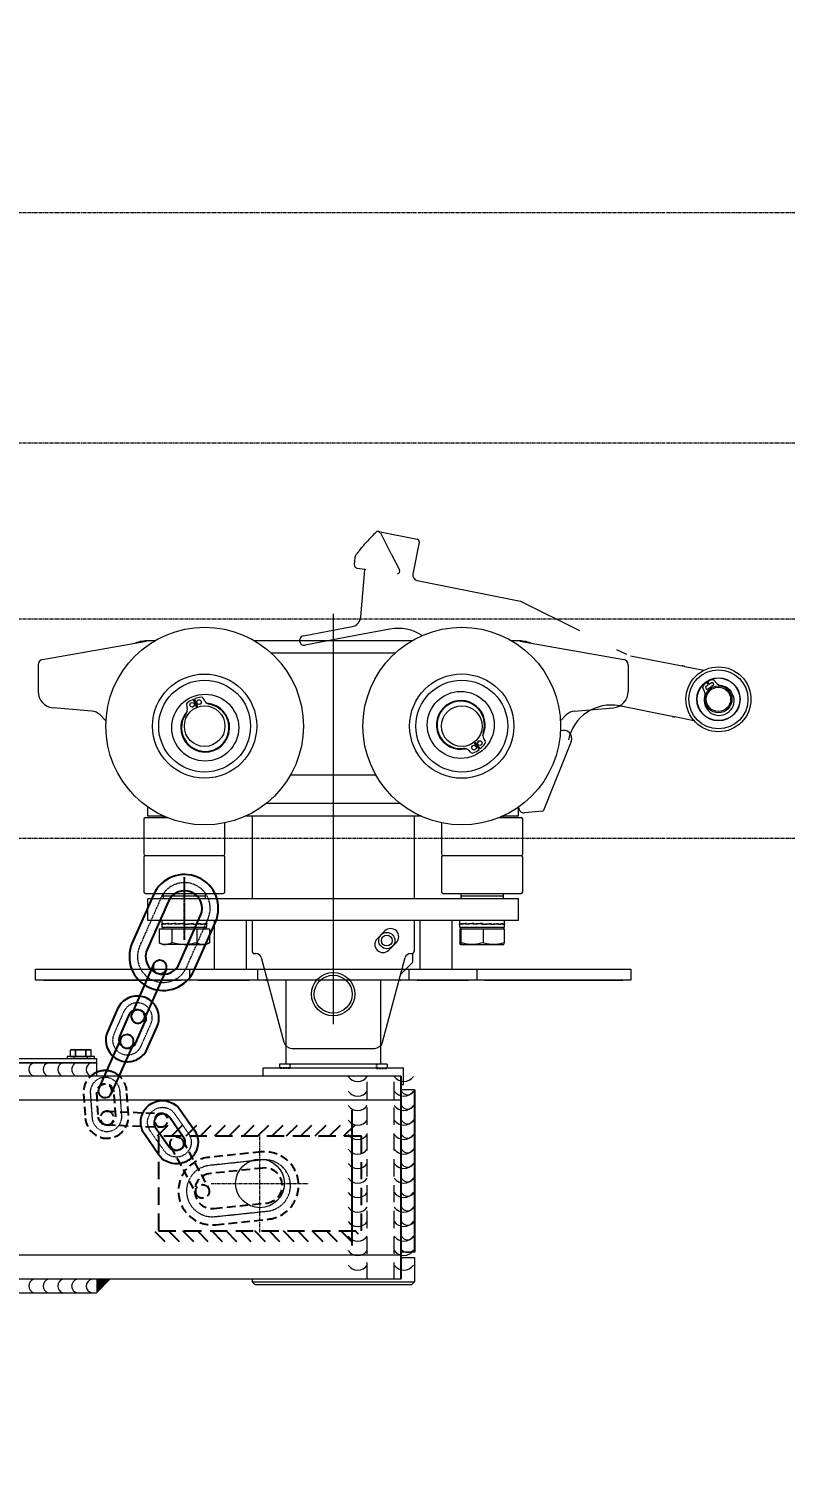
# Model space of a CAD drawing. Header units: inches. Extents: x 702888 to 852715, y 9845 to 271320.
# Drawn here: x 739744 to 740023, y 46341 to 46871 of the extents above; entities that cross this region are included whole.
import ezdxf

# ---------------------------------------------------------------- set-up
doc = ezdxf.new("R2010")
doc.units = ezdxf.units.IN
doc.header["$MEASUREMENT"] = 0
doc.header["$PDMODE"] = 34
for name, pattern in [('CENTER', [2, 1.25, -0.25, 0.25, -0.25]), ('Discontinu', [1, 0.636364, -0.363636]), ('GESTRICHELT2', [9.525, 6.35, -3.175]), ('HIDDEN', [9.525, 6.35, -3.175]), ('MITTE2', [725.805, 483.87, -80.645, 80.645, -80.645]), ('PHANTOM', [2.5, 1.25, -0.25, 0.25, -0.25, 0.25, -0.25])]:
    doc.linetypes.add(name, pattern=pattern)
doc.layers.get('0').update_dxf_attribs({"lineweight": 5})
doc.layers.get('Defpoints').update_dxf_attribs({"lineweight": 5})
for name, color, linetype in [('ATS-MITTE', 1, 'MITTE2'), ('ATS-UNSICHTBAR', 1, 'Discontinu'), ('ATS-VOLLINIE', 7, 'Continuous'), ('hl', 92, 'HIDDEN'), ('PL', 8, 'PHANTOM'), ('sl', 210, 'Continuous')]:
    doc.layers.add(name, color=color, linetype=linetype)
for name, color, linetype, lineweight in [('chain', 2, 'Continuous', 5), ('cl', 6, 'CENTER', 5), ('DUENN', 1, 'Continuous', 0), ('MITTE', 1, 'MITTE2', 0), ('UNSICHTBAR', 1, 'GESTRICHELT2', 0), ('VOLLINIE', 7, 'Continuous', 0)]:
    doc.layers.add(name, color=color, linetype=linetype, lineweight=lineweight)
doc.styles.add('s', font='simplex.shx', dxfattribs={"width": 0.8})
doc.dimstyles.new('mahesh', dxfattribs={"dimscale": 150, "dimtxt": 3, "dimasz": 2.5, "dimexe": 1, "dimexo": 1, "dimgap": 1, "dimtad": 1, "dimdec": 1, "dimzin": 12, "dimtxsty": 's', "dimcen": 2.5, "dimclrd": 1, "dimclre": 1, "dimclrt": 1, "dimadec": 0, "dimazin": 3, "dimtfac": 1, "dimtdec": 1, "dimtmove": 0, "dimatfit": 3, "dimfxl": 1.25, "dimlwd": 13, "dimlwe": 13, "dimarcsym": 0})

# ---------------------------------------------------------------- blocks, each defined once
blk = doc.blocks.new('*D592')
at = {"layer": 'chain', "color": 1, "lineweight": 13, "transparency": 16777216}
for p, q in [((739718.25, 46430.6), (739718.25, 47370.43)), ((749718.59, 46565.03), (749718.59, 47370.43)), ((749493.59, 47280.43), (739943.25, 47280.43))]:
    blk.add_line(p, q, dxfattribs=at)
at = {"layer": 'chain', "color": 1, "transparency": 16777216}
for points in [[(739943.25, 47317.93), (739943.25, 47242.93), (739718.25, 47280.43)], [(749493.59, 47317.93), (749493.59, 47242.93), (749718.59, 47280.43)]]:
    blk.add_solid(points, dxfattribs=at)
at = {"layer": 'Defpoints', "color": 0, "transparency": 16777216}
for p in [(739718.25, 47280.43), (749718.59, 46475.03, 43802.98), (739718.25, 46340.6, 43802.98)]:
    blk.add_point(p, dxfattribs=at)
at = {"layer": 'chain', "color": 1, "transparency": 16777216, "insert": (744718.42, 47467.93), "char_height": 225, "attachment_point": 5, "style": 's'}
blk.add_mtext('10000', dxfattribs=at)
blk = doc.blocks.new('A$C56791FDC')
for points in [[(25, -52), (25, -13, 1), (-25, -13), (-25, -52, 1)], [(13, -52), (13, -13, 1), (-13, -13), (-13, -52, 1)]]:
    blk.add_lwpolyline(points, format="xyb", close=True)
at = {"layer": 'cl'}
blk.add_lwpolyline([(19, -52), (19, -13, 1), (-19, -13), (-19, -52, 1)], format="xyb", close=True, dxfattribs=at)
blk = doc.blocks.new('A$C0C3E4EC1')
for points in [[(-6, 32.8, 0.305615), (-16, 18), (-16, 0, 0.305615), (-6, -14.8, 0.305615)], [(-5, 33.2, 0.016645), (-6, 32.8)], [(0.1, 34, 0.081144), (-5, 33.2, 0.081144)], [(5, 33.2, 0.078104), (0.1, 34)], [(6, 32.8, 0.016645), (5, 33.2, 0.016645)], [(8.7, 31.4, 0.048173), (6, 32.8, 0.048173)], [(-6.5, 17.9, -0.936997), (6.5, 17.9)], [(16, 0), (16, 18, 0.253707), (8.7, 31.4, 0.253707)], [(-6.5, 0, 0.936997), (6.5, 0)], [(13, -9.3, 0.156804), (16, 0)], [(5.9, -14.9, 0.143757), (13, -9.3, 0.143757)], [(-6, -14.8, 0.016645), (-5, -15.2, 0.016645)], [(-5, -15.2, 0.003283), (-4.8, -15.3)], [(-4.8, -15.3, 0.156898), (5, -15.2, 0.156898)], [(5, -15.2, 0.014928), (5.9, -14.9)]]:
    blk.add_lwpolyline(points, format="xyb")
for points in [[(-6.5, 17.9), (-6.5, 0)], [(6.5, 0), (6.5, 17.9)]]:
    blk.add_lwpolyline(points)
at = {"layer": 'cl', "linetype": 'CENTER', "ltscale": 0.2}
blk.add_lwpolyline([(11, 0), (11, 18, 1), (-11, 18), (-11, 0, 1)], format="xyb", close=True, dxfattribs=at)
blk = doc.blocks.new('A$C32147339')
for p, q in [((-5, 5), (-5, -35)), ((5, 5), (5, -35))]:
    blk.add_line(p, q)
for centre, start, end in [((0, 5), 0, 180), ((0, -35), 180, 0)]:
    blk.add_arc(centre, 5, start, end)
at = {"layer": 'hl'}
for centre, start, end in [((0, 5), 180, 0), ((0, -35), 0, 180)]:
    blk.add_arc(centre, 5, start, end, dxfattribs=at)
blk = doc.blocks.new('A$C2f0bb1ea')
at = {"color": 7, "linetype": 'Continuous', "lineweight": 15}
for p, q in [((67.67, 95.46), (74.82, 94.04)), ((68.02, 95.2), (69.98, 91.39)), ((75.21, 93.45), (74.04, 87.57)), ((63.27, 89.32), (63.36, 90.6)), ((63.26, 89.22), (63.27, 89.32)), ((63.69, 88.69), (65.18, 88.48)), ((64.41, 79.66), (65.16, 88.38)), ((70.93, 89.53), (71.54, 88.35)), ((74.83, 86.39), (93.93, 82.6)), ((93.93, 82.6), (104.81, 77.13)), ((53.81, 76.16), (62.79, 77.87)), ((69.78, 77.41), (63.14, 76.15)), ((5.63, 71.83), (24.84, 75.21)), ((26.34, 75.25), (25.28, 75.25)), ((73.84, 75.25), (44.78, 75.25)), ((63.14, 76.15), (54.13, 74.44)), ((93.34, 75.25), (92.28, 75.25)), ((93.77, 75.21), (112.98, 71.83)), ((70.78, 73), (47.84, 73)), ((111.66, 73.68), (113.46, 72.78)), ((114.22, 72.51), (123.44, 70.68)), ((4.81, 70.84), (4.81, 65.89)), ((113.81, 70.84), (113.81, 65.89)), ((123.44, 70.68), (123.78, 70.62)), ((124.27, 70.52), (127.8, 69.82)), ((127.88, 65.9), (127.57, 66.55)), ((128.21, 66.88), (128.58, 67.12)), ((128.28, 67.55), (128.58, 67.12)), ((128.76, 67.24), (128.49, 67.69)), ((128.93, 66.63), (128.54, 66.38)), ((128.76, 67.24), (129.13, 67.49)), ((128.93, 66.63), (129.03, 66.49)), ((129.46, 66.98), (129.07, 66.73)), ((129.17, 66.58), (129.07, 66.73)), ((129.69, 67.95), (130.16, 67.4)), ((34.09, 62.95), (33.46, 64.45)), ((33.69, 64.54), (34.25, 63.02)), ((34.31, 63.53), (34.77, 63.64)), ((35.59, 64.15), (35.31, 64.65)), ((14.7, 62.28), (7.55, 62.91)), ((17.33, 60.47), (16.25, 61.56)), ((32.2, 63.41), (32.34, 62.86)), ((33.85, 63.35), (34.03, 63.43)), ((101.28, 60.47), (102.36, 61.56)), ((103.91, 62.28), (111.07, 62.91)), ((121.59, 61.36), (112.46, 63.18)), ((121.93, 61.3), (121.59, 61.36)), ((125.95, 60.5), (122.42, 61.2)), ((85.35, 55.96), (84.94, 55.72)), ((85.31, 56.5), (86.28, 55.2)), ((86.48, 55.36), (85.45, 56.61)), ((85.74, 56.25), (85.59, 56.13)), ((87.1, 57.2), (87.39, 56.7)), ((103.29, 56.65), (98.15, 43.95)), ((84.76, 54.63), (84.35, 55.04)), ((51.43, 50.5), (67.18, 50.5)), ((46.96, 45.25), (71.66, 45.25)), ((24.61, 42.6), (28.67, 42.6)), ((25.06, 44.57), (25.06, 44.5)), ((25.06, 42.85), (25.06, 44.5)), ((28.09, 42.85), (25.06, 42.85)), ((27.87, 42.85), (27.87, 42.6)), ((75.59, 42.85), (43.03, 42.85)), ((44.31, 42.85), (44.31, 27.6)), ((74.31, 27.6), (74.31, 42.85)), ((89.95, 42.6), (94.01, 42.6)), ((93.56, 42.85), (90.53, 42.85)), ((90.75, 42.6), (90.75, 42.85)), ((93.56, 44.5), (93.56, 44.57)), ((93.56, 42.85), (93.56, 44.5)), ((97.94, 43.79), (94.64, 43.5)), ((24.31, 42.3), (24.31, 35.9)), ((39.31, 35.9), (39.31, 41.64)), ((79.31, 41.64), (79.31, 35.9)), ((94.31, 35.9), (94.31, 42.3)), ((24.31, 35.3), (24.31, 28.9)), ((24.61, 35.6), (31.81, 35.6)), ((24.61, 35.6), (33.56, 35.6)), ((31.81, 35.6), (39.01, 35.6)), ((33.56, 35.6), (39.01, 35.6)), ((39.31, 28.9), (39.31, 35.3)), ((79.31, 35.3), (79.31, 28.9)), ((79.61, 35.6), (94.01, 35.6)), ((79.61, 35.6), (85.43, 35.6)), ((85.43, 35.6), (94.01, 35.6)), ((94.31, 28.9), (94.31, 35.3)), ((24.61, 28.6), (31.81, 28.6)), ((25.06, 23.6), (25.06, 27.6)), ((93.56, 27.6), (25.06, 27.6)), ((27.87, 28.6), (27.87, 28.1)), ((27.87, 28.1), (27.87, 27.6)), ((35.75, 28.1), (27.87, 28.1)), ((31.81, 28.6), (39.01, 28.6)), ((35.75, 28.1), (35.75, 28.6)), ((35.75, 27.6), (35.75, 28.1)), ((79.61, 28.6), (94.01, 28.6)), ((82.87, 28.6), (82.87, 28.1)), ((82.87, 28.1), (82.87, 27.6)), ((90.75, 28.1), (82.87, 28.1)), ((90.75, 28.1), (90.75, 28.6)), ((90.75, 27.6), (90.75, 28.1)), ((93.56, 23.6), (93.56, 27.6)), ((93.56, 23.6), (25.06, 23.6)), ((27.19, 22.05), (27.19, 19.51)), ((27.19, 22.05), (28.34, 22.05)), ((27.66, 23.6), (27.66, 23.06)), ((27.66, 23.07), (27.66, 22.97)), ((27.66, 23.02), (27.66, 22.35)), ((27.66, 22.88), (27.66, 23.02)), ((27.66, 23.02), (27.66, 23.02)), ((27.66, 22.97), (27.66, 22.93)), ((27.66, 22.97), (27.66, 22.97)), ((27.7, 22.93), (27.66, 22.93)), ((27.66, 22.35), (35.96, 22.35)), ((27.81, 22.35), (27.81, 22.05)), ((27.99, 22.88), (27.99, 23.02)), ((28.01, 23.02), (27.99, 23.02)), ((28.01, 23.07), (28.01, 22.97)), ((28.01, 22.97), (28.01, 22.93)), ((28.01, 22.97), (28.01, 22.97)), ((28.25, 22.93), (28.01, 22.93)), ((28.23, 22.93), (28.23, 22.93)), ((28.26, 22.93), (28.25, 22.93)), ((28.34, 22.05), (29.5, 22.05)), ((28.94, 23.04), (28.52, 22.97)), ((28.9, 22.88), (28.9, 23.02)), ((28.94, 23.02), (28.9, 23.02)), ((28.94, 23.07), (28.94, 22.97)), ((28.94, 22.97), (28.94, 22.93)), ((28.94, 22.97), (28.94, 22.97)), ((29.12, 22.93), (28.94, 22.93)), ((29.09, 22.93), (29.09, 22.9)), ((30.3, 23.06), (29.12, 22.93)), ((29.5, 22.05), (29.5, 19.51)), ((29.5, 22.05), (31.81, 22.05)), ((30.26, 22.88), (30.26, 23.02)), ((30.3, 23.02), (30.26, 23.02)), ((30.3, 23.07), (30.3, 22.97)), ((30.3, 22.97), (30.3, 22.93)), ((30.3, 22.97), (30.3, 22.97)), ((30.4, 22.93), (30.3, 22.93)), ((30.36, 22.93), (30.36, 22.89)), ((31.89, 23.07), (30.4, 22.93)), ((31.81, 22.05), (34.12, 22.05)), ((31.85, 22.88), (31.85, 23.02)), ((31.85, 22.89), (33.33, 23.02)), ((31.85, 22.97), (31.89, 22.97)), ((31.89, 23.07), (31.9, 23.07)), ((31.89, 22.97), (31.89, 23.07)), ((31.89, 22.93), (31.89, 22.97)), ((31.89, 22.97), (31.9, 22.97)), ((31.89, 22.93), (31.9, 22.93)), ((31.9, 23.07), (31.9, 22.97)), ((31.9, 22.97), (31.9, 22.93)), ((31.9, 22.97), (31.9, 22.97)), ((33.33, 23.02), (33.44, 23.02)), ((33.37, 23.02), (33.37, 23.06)), ((33.44, 22.88), (33.44, 23.02)), ((33.44, 22.9), (34.59, 23.02)), ((33.44, 22.97), (33.48, 22.97)), ((33.44, 22.93), (33.48, 22.93)), ((33.48, 23.07), (33.48, 22.97)), ((33.48, 22.97), (33.48, 22.93)), ((33.48, 22.97), (33.48, 22.97)), ((34.12, 22.05), (34.12, 19.51)), ((34.12, 22.05), (35.27, 22.05)), ((34.59, 23.02), (34.77, 23.02)), ((34.62, 23.02), (34.62, 23.05)), ((34.77, 22.88), (34.77, 23.02)), ((34.77, 22.97), (34.8, 22.97)), ((34.77, 22.92), (35.04, 22.96)), ((34.77, 22.93), (34.8, 22.93)), ((34.8, 23.07), (34.8, 22.97)), ((34.8, 22.97), (34.8, 22.93)), ((34.8, 22.97), (34.8, 22.97)), ((35.27, 22.05), (36.43, 22.05)), ((35.43, 23.02), (35.66, 23.02)), ((35.44, 23.02), (35.44, 23.02)), ((35.66, 22.88), (35.66, 23.02)), ((35.66, 22.97), (35.67, 22.97)), ((35.66, 22.93), (35.67, 22.93)), ((35.67, 23.07), (35.67, 22.97)), ((35.67, 22.97), (35.67, 22.93)), ((35.67, 22.97), (35.67, 22.97)), ((35.81, 22.05), (35.81, 22.35)), ((35.93, 23.02), (35.96, 23.02)), ((35.96, 23.06), (35.96, 23.6)), ((35.96, 23.06), (35.96, 23.02)), ((35.96, 22.35), (35.96, 23.02)), ((36.43, 22.05), (36.43, 19.51)), ((37.31, 23.6), (37.31, 14.6)), ((43.31, 14.6), (43.31, 23.6)), ((44.31, 23.6), (44.31, 18)), ((68.85, 21.67), (67.44, 20.25)), ((74.31, 18), (74.31, 23.6)), ((75.31, 23.6), (75.31, 14.6)), ((81.31, 14.6), (81.31, 23.6)), ((82.66, 23.6), (82.66, 23.06)), ((82.66, 23.07), (82.66, 22.97)), ((82.66, 23.02), (82.66, 22.35)), ((82.66, 22.88), (82.66, 23.02)), ((82.66, 23.02), (82.66, 23.02)), ((82.66, 22.97), (82.66, 22.93)), ((82.66, 22.97), (82.66, 22.97)), ((82.7, 22.93), (82.66, 22.93)), ((82.66, 22.35), (90.96, 22.35)), ((82.72, 22.05), (82.72, 19.51)), ((82.72, 22.05), (82.81, 22.05)), ((82.81, 22.35), (82.81, 22.05)), ((82.81, 22.05), (82.9, 22.05)), ((82.9, 22.05), (82.9, 19.51)), ((82.9, 22.05), (84.94, 22.05)), ((82.99, 22.88), (82.99, 23.02)), ((83.01, 23.02), (82.99, 23.02)), ((83.01, 23.07), (83.01, 22.97)), ((83.01, 22.97), (83.01, 22.93)), ((83.01, 22.97), (83.01, 22.97)), ((83.25, 22.93), (83.01, 22.93)), ((83.23, 22.93), (83.23, 22.93)), ((83.26, 22.93), (83.25, 22.93)), ((83.94, 23.04), (83.52, 22.97)), ((83.9, 22.88), (83.9, 23.02)), ((83.94, 23.02), (83.9, 23.02)), ((83.94, 23.07), (83.94, 22.97)), ((83.94, 22.97), (83.94, 22.93)), ((83.94, 22.97), (83.94, 22.97)), ((84.12, 22.93), (83.94, 22.93)), ((84.09, 22.93), (84.09, 22.9)), ((85.3, 23.06), (84.12, 22.93)), ((84.94, 22.05), (86.99, 22.05)), ((85.26, 22.88), (85.26, 23.02)), ((85.3, 23.02), (85.26, 23.02)), ((85.3, 23.07), (85.3, 22.97)), ((85.3, 22.97), (85.3, 22.93)), ((85.3, 22.97), (85.3, 22.97)), ((85.4, 22.93), (85.3, 22.93)), ((85.36, 22.93), (85.36, 22.89)), ((86.89, 23.07), (85.4, 22.93)), ((86.85, 22.88), (86.85, 23.02)), ((86.85, 22.89), (88.33, 23.02)), ((86.85, 22.97), (86.89, 22.97)), ((86.89, 23.07), (86.9, 23.07)), ((86.89, 22.97), (86.89, 23.07)), ((86.89, 22.93), (86.89, 22.97)), ((86.89, 22.97), (86.9, 22.97)), ((86.89, 22.93), (86.9, 22.93)), ((86.9, 23.07), (86.9, 22.97)), ((86.9, 22.97), (86.9, 22.93)), ((86.9, 22.97), (86.9, 22.97)), ((86.99, 22.05), (86.99, 19.51)), ((86.99, 22.05), (88.94, 22.05)), ((88.33, 23.02), (88.44, 23.02)), ((88.37, 23.02), (88.37, 23.06)), ((88.44, 22.88), (88.44, 23.02)), ((88.44, 22.9), (89.59, 23.02)), ((88.44, 22.97), (88.48, 22.97)), ((88.44, 22.93), (88.48, 22.93)), ((88.48, 23.07), (88.48, 22.97)), ((88.48, 22.97), (88.48, 22.93)), ((88.48, 22.97), (88.48, 22.97)), ((88.94, 22.05), (90.89, 22.05)), ((89.59, 23.02), (89.77, 23.02)), ((89.62, 23.02), (89.62, 23.05)), ((89.77, 22.88), (89.77, 23.02)), ((89.77, 22.97), (89.8, 22.97)), ((89.77, 22.92), (90.04, 22.96)), ((89.77, 22.93), (89.8, 22.93)), ((89.8, 23.07), (89.8, 22.97)), ((89.8, 22.97), (89.8, 22.93)), ((89.8, 22.97), (89.8, 22.97)), ((90.43, 23.02), (90.66, 23.02)), ((90.44, 23.02), (90.44, 23.02)), ((90.66, 22.88), (90.66, 23.02)), ((90.66, 22.97), (90.67, 22.97)), ((90.66, 22.93), (90.67, 22.93)), ((90.67, 23.07), (90.67, 22.97)), ((90.67, 22.97), (90.67, 22.93)), ((90.67, 22.97), (90.67, 22.97)), ((90.81, 22.05), (90.81, 22.35)), ((90.89, 22.05), (90.89, 19.51)), ((90.93, 23.02), (90.96, 23.02)), ((90.96, 23.06), (90.96, 23.6)), ((90.96, 23.06), (90.96, 23.02)), ((90.96, 22.35), (90.96, 23.02)), ((27.19, 19.51), (27.81, 19.15)), ((27.81, 19.15), (28.34, 19.15)), ((31.81, 19.15), (28.34, 19.15)), ((31.81, 19.15), (35.27, 19.15)), ((35.27, 19.15), (35.81, 19.15)), ((35.81, 19.15), (36.43, 19.51)), ((69.56, 18.13), (70.98, 19.55)), ((82.81, 19.15), (84.94, 19.15)), ((84.94, 19.15), (88.94, 19.15)), ((88.94, 19.15), (90.8, 19.15)), ((44.81, 17.5), (45.04, 17.5)), ((46.01, 16.76), (50.2, 1.11)), ((68.42, 1.11), (72.61, 16.76)), ((73.58, 17.5), (73.81, 17.5)), ((73.98, 17.53), (73.98, 15.83)), ((4.31, 12.6), (4.31, 14.6)), ((4.31, 14.6), (5.81, 14.6)), ((5.81, 14.6), (31.31, 14.6)), ((31.31, 14.6), (32.81, 14.6)), ((32.81, 12.6), (32.81, 14.6)), ((32.81, 14.6), (34.31, 14.6)), ((34.31, 14.6), (43.81, 14.6)), ((43.81, 14.6), (45.31, 14.6)), ((45.31, 14.6), (45.31, 12.6)), ((45.31, 14.6), (46.58, 14.6)), ((73.98, 15.83), (71.77, 13.62)), ((72.75, 14.6), (73.31, 14.6)), ((73.31, 12.6), (73.31, 14.6)), ((73.31, 14.6), (74.81, 14.6)), ((74.81, 14.6), (84.31, 14.6)), ((84.31, 14.6), (85.81, 14.6)), ((85.81, 14.6), (85.81, 12.6)), ((85.81, 14.6), (87.31, 14.6)), ((87.31, 14.6), (112.81, 14.6)), ((112.81, 14.6), (114.31, 14.6)), ((114.31, 14.6), (114.31, 12.6)), ((5.81, 12.6), (4.31, 12.6)), ((5.81, 12.6), (31.31, 12.6)), ((32.81, 12.6), (31.31, 12.6)), ((34.31, 12.6), (32.81, 12.6)), ((34.31, 12.6), (43.81, 12.6)), ((45.31, 12.6), (43.81, 12.6)), ((46.81, 12.6), (45.31, 12.6)), ((46.81, 12.6), (47.12, 12.6)), ((71.49, 12.6), (71.81, 12.6)), ((73.31, 12.6), (71.81, 12.6)), ((74.81, 12.6), (73.31, 12.6)), ((74.81, 12.6), (84.31, 12.6)), ((85.81, 12.6), (84.31, 12.6)), ((87.31, 12.6), (85.81, 12.6)), ((87.31, 12.6), (112.81, 12.6)), ((114.31, 12.6), (112.81, 12.6)), ((51.65, 0), (66.97, 0))]:
    blk.add_line(p, q, dxfattribs=at)
at = {"color": 7, "linetype": 'Continuous', "lineweight": 15, "flags": 128}
for points in [[(69.98, 91.39), (70.06, 91.23), (70.15, 91.05), (70.25, 90.85), (70.36, 90.65), (70.46, 90.44), (70.56, 90.24), (70.66, 90.06), (70.75, 89.89), (70.82, 89.75), (70.87, 89.64), (70.91, 89.57), (70.93, 89.53)], [(124.27, 70.52), (124.18, 70.54), (124.09, 70.56), (124.01, 70.57), (123.93, 70.59), (123.87, 70.6), (123.82, 70.61), (123.79, 70.61), (123.78, 70.62)], [(129.02, 66.5), (129.15, 66.58), (129.16, 66.59)], [(33.18, 62.99), (33.49, 63.17), (33.59, 63.23)], [(121.93, 61.3), (121.94, 61.3), (121.97, 61.29), (122.02, 61.28), (122.08, 61.27), (122.16, 61.25), (122.24, 61.24), (122.33, 61.22), (122.42, 61.2)], [(86.29, 56.79), (86.15, 56.64), (85.96, 56.44)]]:
    blk.add_lwpolyline(points, dxfattribs=at)
at = {"color": 7, "linetype": 'Continuous', "lineweight": 15}
for centre, radius in [((35.56, 59.5), 18.25), ((83.06, 59.5), 18.25), ((35.56, 59.5), 9.62), ((83.06, 59.5), 9.63), ((130.47, 64.45), 6), ((130.47, 64.45), 5.46), ((35.56, 59.5), 8.48), ((83.06, 59.5), 8.48), ((130.47, 64.45), 4), ((130.47, 64.45), 3.94), ((130.47, 64.45), 2.5), ((130.47, 64.45), 2.25), ((35.67, 59.22), 6.18), ((33.26, 63.44), 0.425), ((34.52, 63.94), 0.425), ((82.87, 59.73), 6.18), ((35.56, 59.5), 3.75), ((83.06, 59.5), 3.75), ((85.32, 55.54), 0.425), ((86.38, 56.37), 0.425), ((69.21, 19.9), 1.5), ((69.21, 19.9), 1), ((59.31, 10), 4), ((59.31, 10), 3.5)]:
    blk.add_circle(centre, radius, dxfattribs=at)
for centre, radius, start, end in [((67.57, 94.97), 0.5, 27.2201, 134.3565), ((91.69, 70.3), 35, 134.3565, 138.5169), ((74.72, 93.55), 0.5, 348.7739, 78.7739), ((63.76, 89.19), 0.5, 233.4337, 261.7541), ((65.06, 88.39), 0.1, 355.0792, 81.7541), ((71.09, 88.12), 0.5, 277.7701, 27.2201), ((75.02, 87.37), 1, 168.7739, 258.7739), ((62.42, 79.83), 2, 281.3983, 355.0792), ((71.28, 69.56), 8, 56.2718, 100.7692), ((25.06, 68.5), 6.75, 88.8901, 110), ((25.28, 72.75), 2.5, 90, 100), ((53.97, 75.3), 0.875, 100.7692, 280.7692), ((93.34, 72.75), 2.5, 80, 90), ((93.56, 68.5), 6.75, 70, 91.1543), ((5.81, 70.84), 1, 100, 180), ((58.85, 75.43), 2, 291.9871, 292.6163), ((112.81, 70.84), 1, 0, 80), ((127.9, 66.72), 0.375, 138.491, 205.7919), ((130.47, 64.45), 3.8, 125.1769, 138.491), ((130.6, 64.24), 2.76, 163.6433, 82.9404), ((128.38, 66.63), 0.3, 123.2919, 303.2919), ((130.47, 64.45), 3.8, 108.0928, 121.4068), ((129.3, 67.23), 0.3, 303.2919, 123.2919), ((129.4, 67.7), 0.375, 40.7919, 108.0928), ((131.09, 68.19), 1.22, 220.7919, 262.9404), ((7.81, 65.89), 3, 180, 265), ((35.67, 59.22), 4.51, 178.8812, 86.0598), ((32.57, 63.51), 0.375, 126.7426, 194.1668), ((35.56, 59.5), 5.37, 112.9993, 126.7426), ((35.56, 59.5), 5.38, 96.5909, 110.3342), ((34.98, 64.47), 0.375, 29.1668, 96.5909), ((36.68, 64.76), 1.25, 209.1668, 259.6085), ((82.87, 59.73), 4.38, 340.2892, 276.1727), ((82.87, 59.73), 4.51, 334.1116, 126.6427), ((110.81, 65.89), 3, 275, 0), ((126.78, 65.36), 1.22, 343.6433, 25.7919), ((14.48, 59.79), 2.5, 45, 85), ((35.67, 59.22), 4.51, 138.0366, 178.8812), ((35.67, 59.22), 4.38, 143.725, 79.6085), ((31.13, 62.55), 1.25, 323.725, 14.1668), ((82.87, 59.73), 4.51, 126.6427, 282.624), ((104.13, 59.79), 2.5, 95, 135), ((110.61, 55.39), 8, 78.7724, 168.7724), ((101.89, 57.21), 1.5, 338.0032, 113.9708), ((83.06, 59.5), 5.38, 309.5635, 323.3068), ((88.17, 57.84), 1.25, 160.2892, 210.731), ((87.07, 56.51), 0.375, 323.3068, 30.731), ((83.48, 54.14), 1.25, 45.731, 96.1727), ((85.02, 54.9), 0.375, 225.731, 293.1551), ((83.06, 59.5), 5.38, 293.1551, 306.8984), ((24.61, 42.3), 0.3, 90, 180), ((94.56, 44.5), 1, 180, 275), ((94.01, 42.3), 0.3, 0, 90), ((97.92, 44.04), 0.25, 275, 338.0032), ((24.61, 35.9), 0.3, 180, 270), ((24.61, 35.3), 0.3, 90, 180), ((39.01, 35.9), 0.3, 270, 0), ((39.01, 35.3), 0.3, 0, 90), ((79.61, 35.9), 0.3, 180, 270), ((79.61, 35.3), 0.3, 90, 180), ((94.01, 35.9), 0.3, 270, 0), ((94.01, 35.3), 0.3, 0, 90), ((24.61, 28.9), 0.3, 180, 270), ((39.01, 28.9), 0.3, 270, 0), ((79.61, 28.9), 0.3, 180, 270), ((94.01, 28.9), 0.3, 270, 0), ((69.91, 20.61), 1.5, 315, 135), ((68.5, 19.19), 1.5, 135, 315), ((44.81, 18), 0.5, 180, 270), ((45.04, 16.5), 1, 15, 90), ((73.58, 16.5), 1, 90, 165), ((73.81, 18), 0.5, 270, 0), ((51.65, 1.5), 1.5, 195, 270), ((66.97, 1.5), 1.5, 270, 345)]:
    blk.add_arc(centre, radius, start, end, dxfattribs=at)
for centre, major_axis, ratio, start_param, end_param in [((31.81, 23), (4.15, 0.08), 0.085599, 2.726204, 3.118837), ((31.81, 23), (4.15, -0.07), 0.085957, 3.121853, 3.164135), ((31.81, 22.95), (4.15, 0.08), 0.085599, 2.737006, 3.129705), ((31.81, 22.95), (4.15, 0.21), 0.072061, 2.34228, 2.734979), ((31.81, 23), (4.15, 0.21), 0.072061, 2.331478, 2.724111), ((31.81, 22.95), (4.15, 0.3), 0.047596, 1.949662, 2.342362), ((31.81, 23), (4.15, 0.3), 0.047596, 1.93886, 2.331493), ((31.81, 22.95), (4.15, 0.36), 0.016061, 1.559076, 1.951775), ((31.81, 23), (4.15, 0.36), 0.016061, 1.548274, 1.940907), ((31.81, 22.95), (4.15, 0.36), 0.017824, 4.721201, 5.1139), ((31.81, 23), (4.15, 0.36), 0.017824, 4.73207, 5.124703), ((31.81, 22.95), (4.15, 0.3), 0.049099, 5.111872, 5.504571), ((31.81, 23), (4.15, 0.3), 0.049099, 5.12274, 5.515373), ((31.81, 22.95), (4.15, 0.2), 0.073075, 5.504611, 5.89731), ((31.81, 23), (4.15, 0.2), 0.073075, 5.515479, 5.908112), ((31.81, 22.95), (4.15, 0.07), 0.085957, 5.899424, 6.292123), ((31.81, 23), (4.15, 0.07), 0.085957, 5.910293, 6.281784), ((86.81, 23), (4.15, 0.08), 0.085599, 2.726204, 3.118837), ((86.81, 23), (4.15, -0.07), 0.085957, 3.121853, 3.164135), ((86.81, 22.95), (4.15, 0.08), 0.085599, 2.737006, 3.129705), ((86.81, 22.95), (4.15, 0.21), 0.072061, 2.34228, 2.734979), ((86.81, 23), (4.15, 0.21), 0.072061, 2.331478, 2.724111), ((86.81, 22.95), (4.15, 0.3), 0.047596, 1.949662, 2.342362), ((86.81, 23), (4.15, 0.3), 0.047596, 1.93886, 2.331493), ((86.81, 22.95), (4.15, 0.36), 0.016061, 1.559076, 1.951775), ((86.81, 23), (4.15, 0.36), 0.016061, 1.548274, 1.940907), ((86.81, 22.95), (4.15, 0.36), 0.017824, 4.721201, 5.1139), ((86.81, 23), (4.15, 0.36), 0.017824, 4.73207, 5.124703), ((86.81, 22.95), (4.15, 0.3), 0.049099, 5.111872, 5.504571), ((86.81, 23), (4.15, 0.3), 0.049099, 5.12274, 5.515373), ((86.81, 22.95), (4.15, 0.2), 0.073075, 5.504611, 5.89731), ((86.81, 23), (4.15, 0.2), 0.073075, 5.515479, 5.908112), ((86.81, 22.95), (4.15, 0.07), 0.085957, 5.899424, 6.292123), ((86.81, 23), (4.15, 0.07), 0.085957, 5.910293, 6.281784)]:
    blk.add_ellipse(centre, major_axis=major_axis, ratio=ratio, start_param=start_param, end_param=end_param, dxfattribs=at)
for points, knots in [([(63.55, 91.12), (63.67, 91.27), (63.9, 91.58), (64.48, 92.33), (65.08, 93.03), (65.47, 93.49)], [0, 0, 0, 0, 0.249214, 0.498443, 1, 1, 1, 1]), ([(63.36, 90.6), (63.36, 90.6), (63.36, 90.62), (63.37, 90.65), (63.38, 90.72), (63.39, 90.78), (63.4, 90.83)], [0, 0, 0, 0, 0.019802, 0.19649, 0.441975, 1, 1, 1, 1]), ([(63.4, 90.83), (63.43, 90.89), (63.48, 91.02), (63.53, 91.08), (63.55, 91.12)], [0, 0, 0, 0, 0.494836, 1, 1, 1, 1]), ([(63.46, 88.79), (63.44, 88.81), (63.34, 88.89), (63.25, 89.07), (63.26, 89.22), (63.26, 89.22)], [0, 0, 0, 0, 0.247115, 0.987261, 1, 1, 1, 1]), ([(65.18, 88.48), (65.18, 88.48), (65.18, 88.48), (65.18, 88.47), (65.18, 88.47), (65.18, 88.47)], [0, 0, 0, 0, 0.4226281, 0.7792968, 1, 1, 1, 1]), ([(65.18, 88.47), (65.19, 88.47), (65.21, 88.47), (65.22, 88.44), (65.23, 88.42), (65.24, 88.39), (65.24, 88.38), (65.24, 88.37), (65.24, 88.37)], [0, 0, 0, 0, 0.229657, 0.459299, 0.688982, 0.918785, 0.966543, 1, 1, 1, 1]), ([(94.31, 75.21), (94.31, 75.21), (94.3, 75.21), (94.31, 75.21), (94.35, 75.21), (94.4, 75.2), (94.46, 75.2), (94.47, 75.2)], [0, 0, 0, 0, 0.039119, 0.109855, 0.360422, 0.845195, 1, 1, 1, 1]), ([(94.31, 75.21), (94.31, 75.21), (94.31, 75.21), (94.31, 75.21), (94.32, 75.21)], [0, 0, 0, 0, 0.827886, 1, 1, 1, 1]), ([(94.47, 75.2), (94.49, 75.19), (94.51, 75.19), (94.53, 75.19), (94.53, 75.19)], [0, 0, 0, 0, 0.918325, 1, 1, 1, 1]), ([(28.34, 19.15), (28.32, 19.15), (28.11, 19.15), (27.72, 19.23), (27.37, 19.41), (27.19, 19.51)], [0, 0, 0, 0, 0.070086, 0.530782, 1, 1, 1, 1]), ([(29.5, 19.51), (29.31, 19.41), (28.93, 19.21), (28.54, 19.17), (28.34, 19.15)], [0, 0, 0, 0, 0.495458, 1, 1, 1, 1]), ([(31.81, 19.15), (31.64, 19.15), (30.86, 19.17), (30.1, 19.36), (29.5, 19.51)], [0, 0, 0, 0, 0.214377, 1, 1, 1, 1]), ([(34.12, 19.51), (33.98, 19.47), (33.53, 19.35), (32.76, 19.19), (32.13, 19.16), (31.81, 19.15)], [0, 0, 0, 0, 0.188412, 0.591415, 1, 1, 1, 1]), ([(35.27, 19.15), (35.24, 19.15), (35.04, 19.15), (34.65, 19.23), (34.29, 19.41), (34.12, 19.51)], [0, 0, 0, 0, 0.070086, 0.530782, 1, 1, 1, 1]), ([(36.43, 19.51), (36.24, 19.41), (35.86, 19.21), (35.47, 19.17), (35.27, 19.15)], [0, 0, 0, 0, 0.495458, 1, 1, 1, 1]), ([(82.81, 19.15), (82.81, 19.15), (82.79, 19.15), (82.76, 19.23), (82.73, 19.41), (82.72, 19.51)], [0, 0, 0, 0, 0.070086, 0.530782, 1, 1, 1, 1]), ([(82.9, 19.51), (82.89, 19.41), (82.86, 19.21), (82.83, 19.17), (82.81, 19.15)], [0, 0, 0, 0, 0.495458, 1, 1, 1, 1]), ([(84.94, 19.15), (84.67, 19.16), (84.1, 19.19), (83.42, 19.34), (83.03, 19.47), (82.9, 19.51)], [0, 0, 0, 0, 0.402608, 0.811588, 1, 1, 1, 1]), ([(86.99, 19.51), (86.46, 19.36), (85.78, 19.17), (85.09, 19.15), (84.94, 19.15)], [0, 0, 0, 0, 0.7856224, 1, 1, 1, 1]), ([(88.94, 19.15), (88.9, 19.15), (88.54, 19.15), (87.88, 19.23), (87.29, 19.41), (86.99, 19.51)], [0, 0, 0, 0, 0.070086, 0.530782, 1, 1, 1, 1]), ([(90.89, 19.51), (90.58, 19.41), (89.94, 19.21), (89.28, 19.17), (88.94, 19.15)], [0, 0, 0, 0, 0.495458, 1, 1, 1, 1]), ([(90.8, 19.15), (90.81, 19.15), (90.82, 19.15), (90.85, 19.23), (90.88, 19.41), (90.89, 19.51)], [0, 0, 0, 0, 0.070086, 0.530782, 1, 1, 1, 1])]:
    blk.add_open_spline(points, degree=3, knots=knots, dxfattribs=at)
blk = doc.blocks.new('A$C58a53e60')
blk.add_hatch(color=256).paths.add_polyline_path([(357.55, 0.51), (362.54, 5.5), (357.55, 5.5)])
at = {"layer": 'sl'}
h = blk.add_hatch(dxfattribs=at)
h.set_pattern_fill('ANSI31', color=256, scale=30, style=0)
h.set_pattern_definition([(225, (-384939.644, -85936.483), (2.65165043, -2.65165043), [])])
h.paths.add_polyline_path([(454.33, 62.43), (454.33, 58.43), (379.33, 58.43), (379.33, 62.43)])
h = blk.add_hatch(dxfattribs=at)
h.set_pattern_fill('ANSI31', color=256, scale=30, style=0)
h.set_pattern_definition([(135, (-384939.644, -84940.9905), (2.65165043, 2.65165043), [])])
h.paths.add_polyline_path([(454.33, 19.38), (454.33, 23.38), (379.33, 23.38), (379.33, 19.38)])
for p, q in [((348.4, 90.36, 29355.5), (348, 90.13, 29355.5)), ((348.4, 90.36, 29355.5), (355.2, 90.36, 29355.5)), ((355.2, 90.36, 29355.5), (355.6, 90.13, 29355.5)), ((348, 87.8, 29355.5), (348, 90.13, 29355.5)), ((348, 87.8, 29355.5), (355.6, 87.8, 29355.5)), ((349.9, 87.8, 29355.5), (349.9, 90.13, 29355.5)), ((353.7, 87.8, 29355.5), (353.7, 90.13, 29355.5)), ((355.6, 87.8, 29355.5), (355.6, 90.13, 29355.5)), ((470.05, 80.5, 29355.5), (145.05, 80.5, 29355.5)), ((475.05, 75.5, 29355.5), (470.05, 75.5, 29355.5)), ((470.05, 71.61, 29355.5), (145.05, 71.61, 29355.5)), ((470.05, 14.39, 29355.5), (145.05, 14.39, 29355.5)), ((475.05, 15.5, 29355.5), (470.05, 15.5, 29355.5)), ((475.05, 15.5, 29355.5), (470.05, 15.5, 29355.5)), ((470.05, 13.55, 29355.5), (475.05, 13.55, 29355.5)), ((475.05, 13.55, 29355.5), (475.05, 4.55, 29355.5)), ((470.05, 5.5, 29355.5), (145.05, 5.5, 29355.5)), ((357.55, 0.51, 29355.5), (362.54, 5.5, 29355.5)), ((415.05, 5.5, 29355.5), (415.05, 4.55, 29355.5)), ((257.54, 0.51, 29355.5), (357.55, 0.51, 29355.5)), ((415.05, 4.55, 29355.5), (416.05, 3.55, 29355.5)), ((415.05, 4.55, 29355.5), (475.05, 4.55, 29355.5)), ((416.05, 3.55, 29355.5), (474.05, 3.55, 29355.5)), ((474.05, 3.55, 29355.5), (475.05, 4.55, 29355.5))]:
    blk.add_line(p, q)
at = {"elevation": 29355.5}
blk.add_lwpolyline([(257.55, 85.5), (257.55, 87), (357.55, 87), (357.55, 85.5)], close=True, dxfattribs=at)
for points in [[(257.55, 80.5), (257.55, 85.5), (357.55, 85.5), (357.55, 80.5)], [(471.05, 83.45), (471.05, 83.45), (470.05, 83.45), (419.05, 83.45), (419.05, 83.45)], [(419.05, 83.45), (419.05, 80.5)], [(470.05, 77.45), (471.05, 77.45), (471.05, 83.45)]]:
    blk.add_lwpolyline(points, dxfattribs=at)
blk.add_circle((418, 40.91, 29355.5), 9)
for centre, radius, start, end in [((348.95, 88.29, 29355.5), 2.07, 62.6734, 117.3266), ((351.8, 82.43, 29355.5), 7.93, 76.1397, 103.8603), ((354.65, 88.29, 29355.5), 2.07, 62.6734, 117.3266), ((335.18, 83, 29355.5), 2.62, 107.3698, 252.6302), ((340.54, 83, 29355.5), 2.62, 107.3698, 252.6302), ((345.89, 83, 29355.5), 2.62, 107.3698, 252.6302), ((350.97, 82.99, 29355.5), 2.56, 101.3334, 257.3083), ((356.32, 83, 29355.5), 2.55, 101.0938, 258.9062), ((472.57, 76.32, 29355.5), 2.65, 197.928, 342.072), ((472.57, 70.96, 29355.5), 2.65, 197.928, 342.072), ((472.57, 65.6, 29355.5), 2.65, 197.928, 342.072), ((472.57, 60.24, 29355.5), 2.65, 197.928, 342.072), ((472.57, 54.89, 29355.5), 2.65, 197.928, 342.072), ((472.57, 49.53, 29355.5), 2.65, 197.928, 342.072), ((472.57, 44.17, 29355.5), 2.65, 197.928, 342.072), ((472.57, 38.81, 29355.5), 2.65, 197.928, 342.072), ((472.57, 33.45, 29355.5), 2.65, 197.928, 342.072), ((472.57, 28.1, 29355.5), 2.65, 197.928, 342.072), ((472.57, 22.74, 29355.5), 2.65, 197.928, 342.072), ((472.57, 19.03, 29355.5), 3.53, 224.38, 315.62), ((335.18, 3, 29355.5), 2.62, 107.3698, 252.6302), ((340.54, 3, 29355.5), 2.62, 107.3698, 252.6302), ((345.89, 3, 29355.5), 2.62, 107.3698, 252.6302), ((350.97, 2.99, 29355.5), 2.56, 101.3334, 257.3083), ((356.32, 3, 29355.5), 2.55, 101.0938, 258.9062)]:
    blk.add_arc(centre, radius, start, end)
at = {"layer": 'ATS-MITTE'}
blk.add_line((451.98, 68, 58710.99), (451.98, 18, 58710.99), dxfattribs=at)
at = {"layer": 'ATS-UNSICHTBAR'}
for p, q in [((429.05, 85.05, 29355.5), (429.05, 83.45, 29355.5)), ((461.05, 85.05, 29355.5), (461.05, 83.45, 29355.5)), ((425.15, 83.5, 29355.5), (425.15, 83.45, 29355.5)), ((429.05, 83.45, 29355.5), (425.15, 83.45, 29355.5)), ((461.05, 83.45, 29355.5), (464.95, 83.45, 29355.5)), ((464.95, 83.5, 29355.5), (464.95, 83.45, 29355.5))]:
    blk.add_line(p, q, dxfattribs=at)
at = {"layer": 'ATS-VOLLINIE'}
for p, q in [((470.05, 80.5, 29355.5), (470.05, 5.5, 29355.5)), ((475.05, 75.5, 29355.5), (475.05, 15.5, 29355.5))]:
    blk.add_line(p, q, dxfattribs=at)
at = {"layer": 'cl'}
for p, q in [((390.05, 130.85, 29355.5), (390.05, 153.98, 29355.5)), ((418, 22.91, 29355.5), (418, 58.91, 29355.5)), ((400, 40.91, 29355.5), (436, 40.91, 29355.5))]:
    blk.add_line(p, q, dxfattribs=at)
at = {"layer": 'hl'}
for p, q in [((455.5, 58.41, 29355.5), (380.5, 58.41, 29355.5)), ((380.5, 58.41, 29355.5), (380.5, 23.41, 29355.5)), ((455.5, 23.41, 29355.5), (455.5, 58.41, 29355.5)), ((380.5, 23.41, 29355.5), (455.5, 23.41, 29355.5))]:
    blk.add_line(p, q, dxfattribs=at)
at = {"layer": 'MITTE'}
blk.add_line((445.05, 251.31, 29355.5), (445.05, 99.75, 29355.5), dxfattribs=at)
at = {"layer": 'PL'}
blk.add_line((390.05, 130.93, 29355.5), (390.05, 154.07, 29355.5), dxfattribs=at)
at = {"layer": 'UNSICHTBAR'}
for p, q in [((349.3, 87, 29355.5), (349.3, 87.8, 29355.5)), ((354.3, 87, 29355.5), (354.3, 87.8, 29355.5))]:
    blk.add_line(p, q, dxfattribs=at)
at = {"layer": 'VOLLINIE'}
for p, q in [((335.05, 116, 29355.5), (335.05, 120, 29355.5)), ((335.05, 116, 29355.5), (335.05, 120, 29355.5)), ((335.05, 120, 29355.5), (555.05, 120, 29355.5)), ((555.05, 120, 29355.5), (555.05, 116, 29355.5)), ((480.05, 116, 29355.5), (335.05, 116, 29355.5)), ((480.05, 116, 29355.5), (335.05, 116, 29355.5)), ((555.05, 116, 29355.5), (410.05, 116, 29355.5)), ((427.55, 116, 29355.5), (427.55, 85.05, 29355.5)), ((462.55, 116, 29355.5), (462.55, 85.05, 29355.5)), ((425.15, 84.95, 29355.5), (425.15, 83.5, 29355.5)), ((461.05, 84.95, 29355.5), (425.15, 84.95, 29355.5)), ((427.55, 85.05, 29355.5), (462.55, 85.05, 29355.5)), ((464.95, 84.95, 29355.5), (461.05, 84.95, 29355.5)), ((464.95, 84.95, 29355.5), (464.95, 83.5, 29355.5))]:
    blk.add_line(p, q, dxfattribs=at)
at = {"layer": 'VOLLINIE', "elevation": 29355.5}
blk.add_lwpolyline([(356.8, 87), (356.8, 87.8), (346.8, 87.8), (346.8, 87)], close=True, dxfattribs=at)
at = {"xscale": 2, "yscale": 2, "zscale": 2}
blk.add_blockref('A$C2f0bb1ea', (326.43, 90.8, 29355.5), dxfattribs=at)
at = {"layer": 'hl'}
for name, p, xscale, yscale, zscale, rotation in [('A$C0C3E4EC1', (361.45, 65.6, 29355.5), 0.5000000000011703, 0.5000000000011703, 0.5000000000011703, 4.188393807981179), ('A$C32147339', (363.99, 64.96, 29355.5), 0.4999999999993047, 0.4999999999993047, 0.4999999999993047, 87.66985946392974), ('A$C32147339', (388.45, 53.37, 29355.5), -0.4999999999993064, 0.4999999999993064, 0.4999999999993064, 28.2914684583193), ('A$C56791FDC', (393.9, 37.43, 29355.5), 0.5000000000026179, 0.5000000000026179, 0.5000000000026179, 95.95329825227387)]:
    blk.add_blockref(name, p, dxfattribs=dict(at, xscale=xscale, yscale=yscale, zscale=zscale, rotation=rotation))
at = {"layer": 'sl', "yscale": 0.5000000000018439, "zscale": 0.5000000000018439}
for name, p, xscale, rotation in [('A$C56791FDC', (392.73, 148.45, 29355.5), 0.5000000000018439, 336.1937935002124), ('A$C32147339', (379.99, 118.56, 29355.5), 0.5000000000018439, 336.1937935002124), ('A$C0C3E4EC1', (369.05, 93.87, 29355.5), 0.5000000000018439, 336.1937935002124), ('A$C32147339', (367.82, 91.09, 29355.5), 0.5000000000018439, 336.1937935002124), ('A$C0C3E4EC1', (387.11, 56.14, 29355.5), -0.5000000000018437, 34.92420270126715)]:
    blk.add_blockref(name, p, dxfattribs=dict(at, xscale=xscale, rotation=rotation))

msp = doc.modelspace()

# ---------------------------------------------------------------- linework, layer by layer
for p, q in [((739759.496, 46493.668, 29355.497), (739759.096, 46493.437, 29355.497)), ((739759.096, 46491.108, 29355.497), (739759.096, 46493.437, 29355.497)), ((739759.496, 46493.668, 29355.497), (739766.296, 46493.668, 29355.497)), ((739760.996, 46491.108, 29355.497), (739760.996, 46493.437, 29355.497)), ((739764.796, 46491.108, 29355.497), (739764.796, 46493.437, 29355.497)), ((739766.296, 46493.668, 29355.497), (739766.696, 46493.437, 29355.497)), ((739766.696, 46491.108, 29355.497), (739766.696, 46493.437, 29355.497))]:
    msp.add_line(p, q)
for centre, radius, start, end in [((739760.046, 46491.599, 29355.497), 2.069, 62.67344, 117.32656), ((739762.896, 46485.737, 29355.497), 7.931, 76.13968, 103.86032), ((739765.746, 46491.599, 29355.497), 2.069, 62.67344, 117.32656)]:
    msp.add_arc(centre, radius, start, end)
at = {"layer": 'cl'}
for p, q in [((750736.669, 46802.742, 58710.994), (738720.669, 46802.742, 58710.994)), ((750736.669, 46717.742, 58710.994), (738720.669, 46717.742, 58710.994)), ((750736.669, 46652.742, 58710.994), (738720.669, 46652.742, 58710.994)), ((750736.669, 46571.717, 58710.994), (738720.669, 46571.717, 58710.994))]:
    msp.add_line(p, q, dxfattribs=at)
at = {"layer": 'DUENN'}
for centre in [(739865.146, 46486.291, 29355.497), (739882.182, 46486.291, 29355.497), (739865.146, 46480.933, 29355.497), (739882.182, 46480.933, 29355.497), (739865.146, 46475.575, 29355.497), (739882.182, 46475.575, 29355.497), (739865.146, 46470.217, 29355.497), (739882.182, 46470.217, 29355.497), (739865.146, 46464.859, 29355.497), (739882.182, 46464.859, 29355.497), (739865.146, 46459.501, 29355.497), (739882.182, 46459.501, 29355.497), (739865.146, 46454.143, 29355.497), (739882.182, 46454.143, 29355.497), (739865.146, 46448.785, 29355.497), (739882.182, 46448.785, 29355.497), (739865.146, 46443.427, 29355.497), (739882.182, 46443.427, 29355.497), (739865.146, 46438.069, 29355.497), (739882.182, 46438.069, 29355.497), (739865.146, 46432.711, 29355.497), (739882.182, 46432.711, 29355.497), (739865.146, 46427.353, 29355.497), (739882.182, 46427.353, 29355.497), (739865.146, 46421.995, 29355.497), (739882.182, 46421.995, 29355.497), (739865.146, 46416.637, 29355.497), (739882.182, 46416.637, 29355.497)]:
    msp.add_arc(centre, 4.32, 215.07766, 324.92234, dxfattribs=at)
at = {"layer": 'UNSICHTBAR'}
for p, q in [((739868.646, 46408.808, 29355.497), (739868.646, 46483.808, 29355.497)), ((739868.646, 46408.808, 29355.497), (739868.646, 46483.808, 29355.497)), ((739878.646, 46408.808, 29355.497), (739878.646, 46483.808, 29355.497)), ((739878.646, 46408.808, 29355.497), (739878.646, 46483.808, 29355.497))]:
    msp.add_line(p, q, dxfattribs=at)

# ---------------------------------------------------------------- block references
at = {"layer": 'chain', "color": 1}
msp.add_blockref('A$C58a53e60', (739411.044, 46403.417), dxfattribs=at)

# ---------------------------------------------------------------- dimensions: what is measured, and where the dimension line sits
dim = msp.add_linear_dim(base=(739718.246, 47280.431, -14447.486), p1=(749718.59, 46475.028, 29355.497), p2=(739718.246, 46340.597, 29355.497), dimstyle='mahesh', override={"dimtxt": 1.5, "dimasz": 1.5, "dimexe": 0.6, "dimexo": 0.6, "dimgap": 0.5, "dimdec": 0, "dimfxl": 0.35}, dxfattribs=at)
dim.commit()
dim.dimension.update_dxf_attribs({"geometry": '*D592', "text_midpoint": (744718.418, 47467.931, -14447.486)})

doc.saveas('drawing.dxf')
